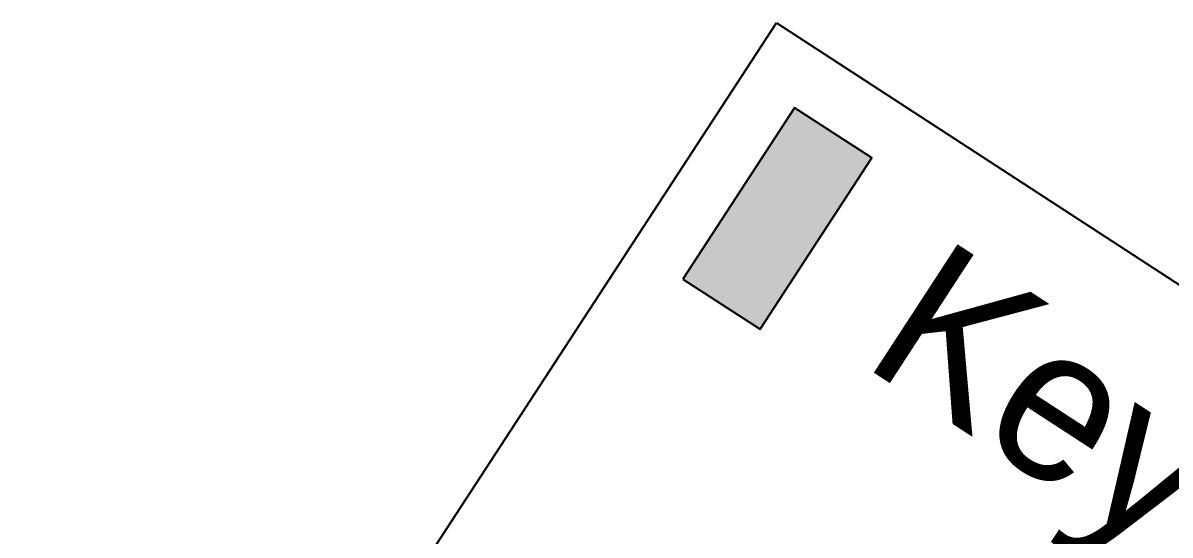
# Model space of a CAD drawing. Header units: millimetres. Extents: x 156921 to 159642, y 477538 to 479586.
# Drawn here: x 157826.71 to 157864.09, y 479233.87 to 479250.58 of the extents above; entities that cross this region are included whole.
import ezdxf
from ezdxf.enums import TextEntityAlignment as Align

# ---------------------------------------------------------------- set-up
doc = ezdxf.new("R2010")
doc.units = ezdxf.units.MM
doc.header["$MEASUREMENT"] = 0
doc.header["$PDSIZE"] = 0.5
doc.linetypes.add('CONT', pattern=[2, 1, 1])
doc.layers.add('0_defpoints', color=123, linetype='Continuous', plot=False)
doc.layers.add('WD_일반', color=7, linetype='Continuous')
doc.styles.add('TB_WBTXT', font='BareunDotumPro3.ttf')

# ---------------------------------------------------------------- blocks, each defined once
blk = doc.blocks.new('WD-TITLE-5')
blk.add_hatch(color=0).paths.add_polyline_path([(0, -6.667), (3, -6.667), (3, 0), (0, 0)])
at = {"ltscale": 10}
blk.add_point((0, -3.333), dxfattribs=at)
at = {"layer": '0_defpoints', "linetype": 'ByBlock', "ltscale": 10}
blk.add_lwpolyline([(0, -6.667), (3, -6.667), (3, 0), (0, 0)], close=True, dxfattribs=at)
at = {"color": 0, "style": 'TB_WBTXT'}
blk.add_attdef('TITLE', text='', height=5, dxfattribs=at).set_placement((6.333, -3.333), align=Align.MIDDLE_LEFT)

msp = doc.modelspace()

# ---------------------------------------------------------------- linework, layer by layer
at = {"layer": '0_defpoints', "linetype": 'ByBlock', "lineweight": -3, "flags": 128}
msp.add_lwpolyline([(157851.264, 479250.577), (157960.201, 479179.636), (157935.645, 479141.927), (157826.708, 479212.869)], close=True, dxfattribs=at)

# ---------------------------------------------------------------- block references
at = {"layer": 'WD_일반', "color": 6, "linetype": 'CONT', "rotation": 326.9270375787892}
msp.add_blockref('WD-TITLE-5', (157851.849, 479247.81), dxfattribs=at).add_auto_attribs({'TITLE': 'Key Plan'})

doc.saveas('drawing.dxf')
